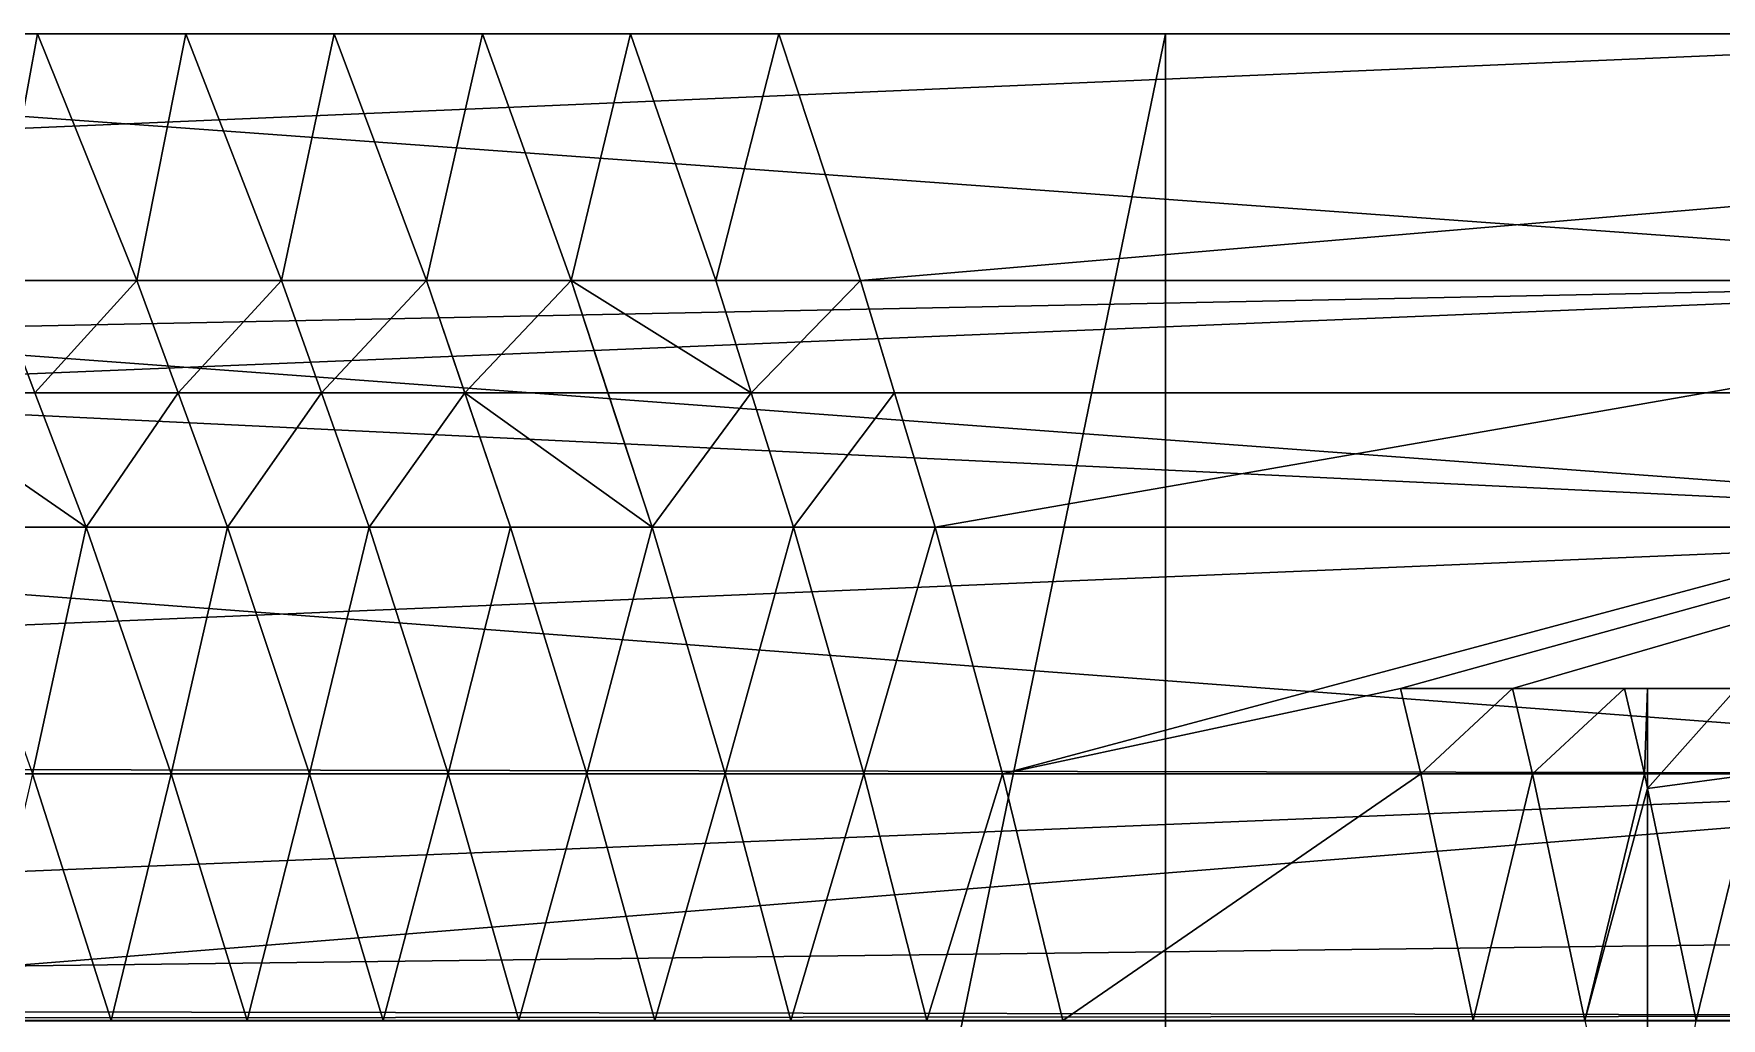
# Model space of a CAD drawing. Header units: metres. Extents: x 0 to 40.2, y -11.7 to 11.7.
# Drawn here: x 25.54 to 32.19, y 7.79 to 11.66 of the extents above; entities that cross this region are included whole.
import ezdxf

# ---------------------------------------------------------------- set-up
doc = ezdxf.new("R2010")
doc.units = ezdxf.units.M

msp = doc.modelspace()

# ---------------------------------------------------------------- linework, layer by layer
at = {"layer": 'bajo_balcon'}
for points in [[(34.413542, 10.692917, 3.3), (21.513125, 10.692917, 3.3), (21.01, 11.665, 3.3)], [(34.15, 11.665, 3.3), (34.413542, 10.692917, 3.3), (21.01, 11.665, 3.3)], [(34.654167, 9.720833, 3.3), (21.9725, 9.720833, 3.3), (21.513125, 10.692917, 3.3)], [(34.413542, 10.692917, 3.3), (34.654167, 9.720833, 3.3), (21.513125, 10.692917, 3.3)], [(34.871875, 8.74875, 3.3), (22.388125, 8.74875, 3.3), (21.9725, 9.720833, 3.3)], [(34.654167, 9.720833, 3.3), (34.871875, 8.74875, 3.3), (21.9725, 9.720833, 3.3)], [(22.388125, 8.74875, 3.3), (34.871875, 8.74875, 3.3), (22.76, 7.776667, 3.3)], [(34.871875, 8.74875, 3.3), (35.066667, 7.776667, 3.3), (22.76, 7.776667, 3.3)]]:
    msp.add_3dface(points, dxfattribs=at)
at = {"layer": 'butacas_alta_frontal'}
for points in [[(25.745816, 9.720833, 4.603077), (24.979762, 10.25, 4.603077), (25.188199, 9.720833, 4.603077)], [(25.745816, 9.720833, 4.603077), (25.544317, 10.25, 4.603077), (24.979762, 10.25, 4.603077)], [(25.544317, 10.25, 4.736923), (25.745816, 9.720833, 4.736923), (26.108871, 10.25, 4.736923)], [(26.303432, 9.720833, 4.736923), (26.108871, 10.25, 4.736923), (25.745816, 9.720833, 4.736923)], [(26.108871, 10.25, 4.870769), (26.303432, 9.720833, 4.870769), (26.673426, 10.25, 4.870769)], [(26.861049, 9.720833, 4.870769), (26.673426, 10.25, 4.870769), (26.303432, 9.720833, 4.870769)], [(26.673426, 10.25, 5.004615), (26.861049, 9.720833, 5.004615), (27.23798, 10.25, 5.004615)], [(27.418665, 9.720833, 5.004615), (27.23798, 10.25, 5.004615), (26.861049, 9.720833, 5.004615)], [(27.976282, 9.720833, 5.138462), (27.23798, 10.25, 5.138462), (27.418665, 9.720833, 5.138462)], [(27.976282, 9.720833, 5.138462), (27.802535, 10.25, 5.138462), (27.23798, 10.25, 5.138462)], [(27.976282, 9.720833, 5.272308), (28.36709, 10.25, 5.272308), (27.802535, 10.25, 5.272308)], [(28.533898, 9.720833, 5.272308), (28.36709, 10.25, 5.272308), (27.976282, 9.720833, 5.272308)], [(28.36709, 10.25, 5.406154), (28.533898, 9.720833, 5.406154), (28.931645, 10.25, 5.406154)], [(29.091515, 9.720833, 5.406154), (28.931645, 10.25, 5.406154), (28.533898, 9.720833, 5.406154)], [(25.745816, 9.720833, 4.603077), (25.188199, 9.720833, 4.603077), (25.534634, 8.74875, 4.603077)], [(26.080718, 8.74875, 4.603077), (25.745816, 9.720833, 4.603077), (25.534634, 8.74875, 4.603077)], [(26.303432, 9.720833, 4.736923), (25.745816, 9.720833, 4.736923), (26.080718, 8.74875, 4.736923)], [(26.626803, 8.74875, 4.736923), (26.303432, 9.720833, 4.736923), (26.080718, 8.74875, 4.736923)], [(26.861049, 9.720833, 4.870769), (26.303432, 9.720833, 4.870769), (26.626803, 8.74875, 4.870769)], [(27.172888, 8.74875, 4.870769), (26.861049, 9.720833, 4.870769), (26.626803, 8.74875, 4.870769)], [(27.418665, 9.720833, 5.004615), (26.861049, 9.720833, 5.004615), (27.172888, 8.74875, 5.004615)], [(27.718973, 8.74875, 5.004615), (27.418665, 9.720833, 5.004615), (27.172888, 8.74875, 5.004615)], [(27.976282, 9.720833, 5.138462), (27.418665, 9.720833, 5.138462), (27.718973, 8.74875, 5.138462)], [(28.265057, 8.74875, 5.138462), (27.976282, 9.720833, 5.138462), (27.718973, 8.74875, 5.138462)], [(28.533898, 9.720833, 5.272308), (27.976282, 9.720833, 5.272308), (28.265057, 8.74875, 5.272308)], [(28.811142, 8.74875, 5.272308), (28.533898, 9.720833, 5.272308), (28.265057, 8.74875, 5.272308)], [(29.091515, 9.720833, 5.406154), (28.533898, 9.720833, 5.406154), (28.811142, 8.74875, 5.406154)], [(29.357227, 8.74875, 5.406154), (29.091515, 9.720833, 5.406154), (28.811142, 8.74875, 5.406154)], [(31.36743, 9.085, 5.54), (30.925754, 9.085, 5.54), (31.005625, 8.74875, 5.54)], [(31.44678, 8.74875, 5.54), (31.36743, 9.085, 5.54), (31.005625, 8.74875, 5.54)], [(31.809106, 9.085, 5.697368), (31.36743, 9.085, 5.697368), (31.44678, 8.74875, 5.697368)], [(31.887935, 8.74875, 5.697368), (31.809106, 9.085, 5.697368), (31.44678, 8.74875, 5.697368)], [(31.9, 9.085, 5.854737), (31.809106, 9.085, 5.854737), (31.887935, 8.74875, 5.854737)], [(31.9, 9.085, 5.854737), (31.887935, 8.74875, 5.854737), (31.9, 8.691232, 5.854737)], [(25.844601, 7.776667, 4.469231), (25.534634, 8.74875, 4.469231), (25.308834, 7.776667, 4.469231)], [(26.080718, 8.74875, 4.603077), (25.534634, 8.74875, 4.603077), (25.844601, 7.776667, 4.603077)], [(26.380368, 7.776667, 4.603077), (26.080718, 8.74875, 4.603077), (25.844601, 7.776667, 4.603077)], [(26.626803, 8.74875, 4.736923), (26.080718, 8.74875, 4.736923), (26.380368, 7.776667, 4.736923)], [(26.916135, 7.776667, 4.736923), (26.626803, 8.74875, 4.736923), (26.380368, 7.776667, 4.736923)], [(27.172888, 8.74875, 4.870769), (26.626803, 8.74875, 4.870769), (26.916135, 7.776667, 4.870769)], [(27.451902, 7.776667, 4.870769), (27.172888, 8.74875, 4.870769), (26.916135, 7.776667, 4.870769)], [(27.718973, 8.74875, 5.004615), (27.172888, 8.74875, 5.004615), (27.451902, 7.776667, 5.004615)], [(27.987669, 7.776667, 5.004615), (27.718973, 8.74875, 5.004615), (27.451902, 7.776667, 5.004615)], [(28.265057, 8.74875, 5.138462), (27.718973, 8.74875, 5.138462), (27.987669, 7.776667, 5.138462)], [(28.523436, 7.776667, 5.138462), (28.265057, 8.74875, 5.138462), (27.987669, 7.776667, 5.138462)], [(28.811142, 8.74875, 5.272308), (28.265057, 8.74875, 5.272308), (28.523436, 7.776667, 5.272308)], [(29.059202, 7.776667, 5.272308), (28.811142, 8.74875, 5.272308), (28.523436, 7.776667, 5.272308)], [(29.059202, 7.776667, 5.406154), (29.357227, 8.74875, 5.406154), (28.811142, 8.74875, 5.406154)], [(29.594969, 7.776667, 5.406154), (29.357227, 8.74875, 5.406154), (29.059202, 7.776667, 5.406154)], [(31.44678, 8.74875, 5.54), (31.005625, 8.74875, 5.54), (31.212222, 7.776667, 5.54)], [(31.65203, 7.776667, 5.54), (31.44678, 8.74875, 5.54), (31.212222, 7.776667, 5.54)], [(31.887935, 8.74875, 5.697368), (31.44678, 8.74875, 5.697368), (31.65203, 7.776667, 5.697368)], [(31.9, 8.691232, 5.697368), (31.887935, 8.74875, 5.697368), (31.65203, 7.776667, 5.697368)], [(31.9, 8.691232, 5.697368), (31.65203, 7.776667, 5.697368), (31.9, 6.65, 5.697368)]]:
    msp.add_3dface(points, dxfattribs=at)
at = {"layer": 'butacas_platea'}
for points in [[(34.654167, 9.720833), (23.711303, 10.25, -0.273382), (12.5, 9.720833, -0.560176)], [(34.654167, 9.720833), (34.52318, 10.25), (23.711303, 10.25, -0.273382)], [(34.654167, 9.720833), (12.5, 9.720833, -0.560176), (12.5, 8.78872, -0.563105)], [(34.871875, 8.74875), (34.654167, 9.720833), (12.5, 8.78872, -0.563105)], [(34.871875, 8.74875), (12.5, 8.78872, -0.563105), (12.5, 8.74875, -0.563331)], [(34.871875, 8.74875), (12.5, 8.74875, -0.563331), (12.5, 7.831988, -0.565854)], [(35, 8.10936), (34.871875, 8.74875), (12.5, 7.831988, -0.565854)], [(35, 8.10936), (12.5, 7.831988, -0.565854), (35, 7.794568, -0.001582)], [(35, 7.794568, -0.001582), (12.5, 7.831988, -0.565854), (12.5, 7.776667, -0.566132)], [(35, 7.794568, -0.001582), (12.5, 7.776667, -0.566132), (35, 7.773947, -0.001679)]]:
    msp.add_3dface(points, dxfattribs=at)
at = {"layer": 'cielo_3'}
for points in [[(25.2, -11.665, 10.95), (30, 11.665, 10.95), (30, -11.665, 10.95)], [(30, 11.665, 10.95), (25.2, -11.665, 10.95), (25.2, 11.665, 10.95)], [(30, -11.665, 10.95), (30, 11.665, 11.55), (30, -11.665, 11.55)], [(30, 11.665, 11.55), (30, -11.665, 10.95), (30, 11.665, 10.95)]]:
    msp.add_3dface(points, dxfattribs=at)
at = {"layer": 'cielo_4'}
for points in [[(34.8, 11.665, 11.55), (34.8, -11.665, 11.55), (30, -11.665, 11.55)], [(30, -11.665, 11.55), (30, 11.665, 11.55), (34.8, 11.665, 11.55)]]:
    msp.add_3dface(points, dxfattribs=at)
at = {"layer": 'frente_balcon'}
for points in [[(25.554573, 11.665, 4.870769), (25.554573, 11.665, 4.736923), (25.946022, 10.692917, 4.736923)], [(25.946022, 10.692917, 4.870769), (25.554573, 11.665, 4.870769), (25.946022, 10.692917, 4.736923)], [(26.516384, 10.692917, 5.004615), (26.138894, 11.665, 5.004615), (26.516384, 10.692917, 4.870769)], [(26.138894, 11.665, 5.004615), (26.138894, 11.665, 4.870769), (26.516384, 10.692917, 4.870769)], [(26.723216, 11.665, 5.138462), (26.723216, 11.665, 5.004615), (27.086746, 10.692917, 5.004615)], [(27.086746, 10.692917, 5.138462), (26.723216, 11.665, 5.138462), (27.086746, 10.692917, 5.004615)], [(27.657108, 10.692917, 5.272308), (27.307538, 11.665, 5.272308), (27.657108, 10.692917, 5.138462)], [(27.307538, 11.665, 5.272308), (27.307538, 11.665, 5.138462), (27.657108, 10.692917, 5.138462)], [(28.22747, 10.692917, 5.406154), (27.891859, 11.665, 5.406154), (28.22747, 10.692917, 5.272308)], [(27.891859, 11.665, 5.406154), (27.891859, 11.665, 5.272308), (28.22747, 10.692917, 5.272308)], [(28.476181, 11.665, 5.54), (28.476181, 11.665, 5.406154), (28.797833, 10.692917, 5.406154)], [(28.797833, 10.692917, 5.54), (28.476181, 11.665, 5.54), (28.797833, 10.692917, 5.406154)], [(25.37566, 10.692917, 4.736923), (25.37566, 10.692917, 4.603077), (25.544317, 10.25, 4.603077)], [(25.544317, 10.25, 4.736923), (25.37566, 10.692917, 4.736923), (25.544317, 10.25, 4.603077)], [(26.108871, 10.25, 4.870769), (25.946022, 10.692917, 4.870769), (26.108871, 10.25, 4.736923)], [(25.946022, 10.692917, 4.870769), (25.946022, 10.692917, 4.736923), (26.108871, 10.25, 4.736923)], [(26.516384, 10.692917, 5.004615), (26.516384, 10.692917, 4.870769), (26.673426, 10.25, 4.870769)], [(26.673426, 10.25, 5.004615), (26.516384, 10.692917, 5.004615), (26.673426, 10.25, 4.870769)], [(27.086746, 10.692917, 5.138462), (27.23798, 10.25, 5.004615), (27.418665, 9.720833, 5.004615)], [(27.086746, 10.692917, 5.138462), (27.086746, 10.692917, 5.004615), (27.23798, 10.25, 5.004615)], [(27.23798, 10.25, 5.138462), (27.086746, 10.692917, 5.138462), (27.418665, 9.720833, 5.004615)], [(27.976282, 9.720833, 5.138462), (27.657108, 10.692917, 5.272308), (27.802535, 10.25, 5.138462)], [(27.802535, 10.25, 5.272308), (27.657108, 10.692917, 5.272308), (27.976282, 9.720833, 5.138462)], [(27.802535, 10.25, 5.138462), (27.657108, 10.692917, 5.272308), (27.657108, 10.692917, 5.138462)], [(28.22747, 10.692917, 5.406154), (28.22747, 10.692917, 5.272308), (28.36709, 10.25, 5.272308)], [(28.36709, 10.25, 5.406154), (28.22747, 10.692917, 5.406154), (28.36709, 10.25, 5.272308)], [(28.797833, 10.692917, 5.54), (28.797833, 10.692917, 5.406154), (28.931645, 10.25, 5.406154)], [(28.797833, 10.692917, 5.54), (28.931645, 10.25, 5.406154), (29.091515, 9.720833, 5.54)], [(25.544317, 10.25, 4.603077), (25.745816, 9.720833, 4.603077), (25.745816, 9.720833, 4.736923)], [(25.544317, 10.25, 4.736923), (25.544317, 10.25, 4.603077), (25.745816, 9.720833, 4.736923)], [(26.108871, 10.25, 4.736923), (26.303432, 9.720833, 4.736923), (26.303432, 9.720833, 4.870769)], [(26.108871, 10.25, 4.870769), (26.108871, 10.25, 4.736923), (26.303432, 9.720833, 4.870769)], [(26.673426, 10.25, 4.870769), (26.861049, 9.720833, 4.870769), (26.861049, 9.720833, 5.004615)], [(26.673426, 10.25, 5.004615), (26.673426, 10.25, 4.870769), (26.861049, 9.720833, 5.004615)], [(27.418665, 9.720833, 5.138462), (27.23798, 10.25, 5.138462), (27.418665, 9.720833, 5.004615)], [(27.976282, 9.720833, 5.138462), (27.976282, 9.720833, 5.272308), (27.802535, 10.25, 5.272308)], [(28.36709, 10.25, 5.272308), (28.533898, 9.720833, 5.272308), (28.533898, 9.720833, 5.406154)], [(28.36709, 10.25, 5.406154), (28.36709, 10.25, 5.272308), (28.533898, 9.720833, 5.406154)], [(28.931645, 10.25, 5.406154), (29.091515, 9.720833, 5.406154), (29.091515, 9.720833, 5.54)], [(26.080718, 8.74875, 4.736923), (25.745816, 9.720833, 4.736923), (26.080718, 8.74875, 4.603077)], [(25.745816, 9.720833, 4.736923), (25.745816, 9.720833, 4.603077), (26.080718, 8.74875, 4.603077)], [(26.303432, 9.720833, 4.870769), (26.303432, 9.720833, 4.736923), (26.626803, 8.74875, 4.736923)], [(26.626803, 8.74875, 4.870769), (26.303432, 9.720833, 4.870769), (26.626803, 8.74875, 4.736923)], [(26.861049, 9.720833, 5.004615), (26.861049, 9.720833, 4.870769), (27.172888, 8.74875, 4.870769)], [(27.172888, 8.74875, 5.004615), (26.861049, 9.720833, 5.004615), (27.172888, 8.74875, 4.870769)], [(27.418665, 9.720833, 5.138462), (27.418665, 9.720833, 5.004615), (27.718973, 8.74875, 5.004615)], [(27.718973, 8.74875, 5.138462), (27.418665, 9.720833, 5.138462), (27.718973, 8.74875, 5.004615)], [(28.265057, 8.74875, 5.272308), (27.976282, 9.720833, 5.272308), (28.265057, 8.74875, 5.138462)], [(27.976282, 9.720833, 5.272308), (27.976282, 9.720833, 5.138462), (28.265057, 8.74875, 5.138462)], [(28.811142, 8.74875, 5.406154), (28.533898, 9.720833, 5.406154), (28.811142, 8.74875, 5.272308)], [(28.533898, 9.720833, 5.406154), (28.533898, 9.720833, 5.272308), (28.811142, 8.74875, 5.272308)], [(29.091515, 9.720833, 5.54), (29.091515, 9.720833, 5.406154), (29.357227, 8.74875, 5.406154)], [(29.357227, 8.74875, 5.54), (29.091515, 9.720833, 5.54), (29.357227, 8.74875, 5.406154)], [(31.44678, 8.74875, 5.697368), (31.36743, 9.085, 5.54), (31.44678, 8.74875, 5.54)], [(31.36743, 9.085, 5.697368), (31.36743, 9.085, 5.54), (31.44678, 8.74875, 5.697368)], [(31.887935, 8.74875, 5.854737), (31.809106, 9.085, 5.697368), (31.887935, 8.74875, 5.697368)], [(31.809106, 9.085, 5.854737), (31.809106, 9.085, 5.697368), (31.887935, 8.74875, 5.854737)], [(25.844601, 7.776667, 4.603077), (25.534634, 8.74875, 4.603077), (25.844601, 7.776667, 4.469231)], [(25.534634, 8.74875, 4.603077), (25.534634, 8.74875, 4.469231), (25.844601, 7.776667, 4.469231)], [(26.380368, 7.776667, 4.736923), (26.080718, 8.74875, 4.736923), (26.380368, 7.776667, 4.603077)], [(26.080718, 8.74875, 4.736923), (26.080718, 8.74875, 4.603077), (26.380368, 7.776667, 4.603077)], [(26.916135, 7.776667, 4.870769), (26.626803, 8.74875, 4.870769), (26.916135, 7.776667, 4.736923)], [(26.626803, 8.74875, 4.870769), (26.626803, 8.74875, 4.736923), (26.916135, 7.776667, 4.736923)], [(27.451902, 7.776667, 5.004615), (27.172888, 8.74875, 5.004615), (27.451902, 7.776667, 4.870769)], [(27.172888, 8.74875, 5.004615), (27.172888, 8.74875, 4.870769), (27.451902, 7.776667, 4.870769)], [(27.718973, 8.74875, 5.138462), (27.718973, 8.74875, 5.004615), (27.987669, 7.776667, 5.004615)], [(27.987669, 7.776667, 5.138462), (27.718973, 8.74875, 5.138462), (27.987669, 7.776667, 5.004615)], [(28.523436, 7.776667, 5.272308), (28.265057, 8.74875, 5.272308), (28.523436, 7.776667, 5.138462)], [(28.265057, 8.74875, 5.272308), (28.265057, 8.74875, 5.138462), (28.523436, 7.776667, 5.138462)], [(29.059202, 7.776667, 5.272308), (28.811142, 8.74875, 5.406154), (28.811142, 8.74875, 5.272308)], [(29.059202, 7.776667, 5.272308), (29.059202, 7.776667, 5.406154), (28.811142, 8.74875, 5.406154)], [(29.357227, 8.74875, 5.54), (29.357227, 8.74875, 5.406154), (29.594969, 7.776667, 5.406154)], [(29.594969, 7.776667, 5.54), (29.357227, 8.74875, 5.54), (29.594969, 7.776667, 5.406154)], [(31.65203, 7.776667, 5.697368), (31.44678, 8.74875, 5.697368), (31.65203, 7.776667, 5.54)], [(31.44678, 8.74875, 5.697368), (31.44678, 8.74875, 5.54), (31.65203, 7.776667, 5.54)], [(31.887935, 8.74875, 5.854737), (31.887935, 8.74875, 5.697368), (31.9, 8.691232, 5.697368)], [(31.9, 8.691232, 5.854737), (31.887935, 8.74875, 5.854737), (31.9, 8.691232, 5.697368)], [(31.9, 8.691232, 5.697368), (32.091838, 7.776667, 5.697368), (32.091838, 7.776667, 5.854737)], [(31.9, 8.691232, 5.854737), (31.9, 8.691232, 5.697368), (32.091838, 7.776667, 5.854737)]]:
    msp.add_3dface(points, dxfattribs=at)
at = {"layer": 'laterales_altos'}
for points in [[(30, 11.665, 10.95), (12.5, 11.665, 3.299074), (12.5, 11.665, 2.446494)], [(31.9, 11.665, 10.366136), (30, 11.665, 10.95), (12.5, 11.665, 2.446494)], [(30, 11.665, 10.95), (25.2, 11.665, 10.4), (12.5, 11.665, 3.299074)], [(20.76, 11.665, 4.45), (21.01, 11.665, 4.45), (31.9, 11.665, 10.083476)], [(22.632965, 11.665, 4.201538), (34.8, 11.665, 11.55), (21.01, 11.665, 4.45)], [(21.01, 11.665, 4.45), (34.8, 11.665, 11.55), (31.9, 11.665, 10.083476)], [(23.217286, 11.665, 4.335385), (34.8, 11.665, 11.55), (22.632965, 11.665, 4.201538)], [(23.801608, 11.665, 4.469231), (34.8, 11.665, 11.55), (23.217286, 11.665, 4.335385)], [(24.38593, 11.665, 4.603077), (34.8, 11.665, 11.55), (23.801608, 11.665, 4.469231)], [(24.970251, 11.665, 4.736923), (34.8, 11.665, 11.55), (24.38593, 11.665, 4.603077)], [(25.554573, 11.665, 4.870769), (34.8, 11.665, 11.55), (24.970251, 11.665, 4.736923)], [(30, 11.665, 10.95), (25.2, 11.665, 10.95), (25.2, 11.665, 10.4)], [(26.138894, 11.665, 5.004615), (34.8, 11.665, 11.55), (25.554573, 11.665, 4.870769)], [(26.723216, 11.665, 5.138462), (34.8, 11.665, 11.55), (26.138894, 11.665, 5.004615)], [(27.307538, 11.665, 5.272308), (34.8, 11.665, 11.55), (26.723216, 11.665, 5.138462)], [(27.891859, 11.665, 5.406154), (34.8, 11.665, 11.55), (27.307538, 11.665, 5.272308)], [(28.476181, 11.665, 5.54), (34.8, 11.665, 11.55), (27.891859, 11.665, 5.406154)], [(40.25, 11.665, 5.54), (34.8, 11.665, 11.55), (28.476181, 11.665, 5.54)], [(30, 11.665, 11.55), (30, 11.665, 10.95), (31.9, 11.665, 10.366136)], [(34.8, 11.665, 11.55), (30, 11.665, 11.55), (31.9, 11.665, 10.366136)]]:
    msp.add_3dface(points, dxfattribs=at)
at = {"layer": 'madera_expuesta'}
for points in [[(40.25, 11.665, 5.54), (28.476181, 11.665, 5.54), (28.797833, 10.692917, 5.54)], [(40.25, 11.665, 5.54), (28.797833, 10.692917, 5.54), (29.091515, 9.720833, 5.54)], [(29.357227, 8.74875, 5.54), (40.25, 11.665, 5.54), (29.091515, 9.720833, 5.54)], [(30.925754, 9.085, 5.54), (40.25, 11.665, 5.54), (29.357227, 8.74875, 5.54)], [(31.36743, 9.085, 5.54), (40.25, 11.665, 5.54), (30.925754, 9.085, 5.54)], [(32.6, 9.085, 5.54), (40.25, 11.665, 5.54), (31.36743, 9.085, 5.54)], [(30.925754, 9.085, 5.54), (29.357227, 8.74875, 5.54), (31.005625, 8.74875, 5.54)], [(31.36743, 9.085, 5.697368), (31.809106, 9.085, 5.697368), (31.36743, 9.085, 5.54)], [(31.809106, 9.085, 5.697368), (32.6, 9.085, 5.54), (31.36743, 9.085, 5.54)], [(31.809106, 9.085, 5.854737), (31.9, 9.085, 5.854737), (31.809106, 9.085, 5.697368)], [(31.9, 9.085, 5.854737), (32.250782, 9.085, 5.854737), (31.809106, 9.085, 5.697368)], [(31.809106, 9.085, 5.697368), (32.250782, 9.085, 5.854737), (32.6, 9.085, 5.54)], [(31.005625, 8.74875, 5.54), (29.357227, 8.74875, 5.54), (29.594969, 7.776667, 5.54)], [(31.212222, 7.776667, 5.54), (31.005625, 8.74875, 5.54), (29.594969, 7.776667, 5.54)]]:
    msp.add_3dface(points, dxfattribs=at)
at = {"layer": 'muros'}
for points in [[(21.01, 11.665, 3.2), (12.5, 11.665, -0.552766), (34.15, 11.665)], [(20.76, 11.665, 4.45), (31.9, 11.665, 10.366136), (12.5, 11.665, 2.446494)], [(20.76, 11.665, 4.45), (31.9, 11.665, 10.083476), (31.9, 11.665, 10.366136)], [(34.15, 11.665, 3.3), (21.01, 11.665, 3.2), (34.15, 11.665)], [(34.15, 11.665, 3.3), (21.01, 11.665, 3.3), (21.01, 11.665, 3.2)], [(25.554573, 11.665, 4.736923), (25.554573, 11.665, 4.870769), (24.970251, 11.665, 4.736923)], [(26.138894, 11.665, 4.870769), (26.138894, 11.665, 5.004615), (25.554573, 11.665, 4.870769)], [(26.723216, 11.665, 5.004615), (26.723216, 11.665, 5.138462), (26.138894, 11.665, 5.004615)], [(27.307538, 11.665, 5.138462), (27.307538, 11.665, 5.272308), (26.723216, 11.665, 5.138462)], [(27.891859, 11.665, 5.272308), (27.891859, 11.665, 5.406154), (27.307538, 11.665, 5.272308)], [(28.476181, 11.665, 5.406154), (28.476181, 11.665, 5.54), (27.891859, 11.665, 5.406154)], [(31.9, 11.665, 10.083476), (34.8, 11.665, 11.55), (31.9, 11.665, 10.366136)]]:
    msp.add_3dface(points, dxfattribs=at)
at = {"layer": 'pasillos_alfombra'}
for points in [[(34.15, 11.665), (12.5, 11.665, -0.552766), (11.55, 10.692917, -0.580789)], [(34.413542, 10.692917), (34.15, 11.665), (11.55, 10.692917, -0.580789)], [(25.554573, 11.665, 4.736923), (24.970251, 11.665, 4.736923), (25.37566, 10.692917, 4.736923)], [(25.946022, 10.692917, 4.736923), (25.554573, 11.665, 4.736923), (25.37566, 10.692917, 4.736923)], [(26.138894, 11.665, 4.870769), (25.554573, 11.665, 4.870769), (25.946022, 10.692917, 4.870769)], [(26.516384, 10.692917, 4.870769), (26.138894, 11.665, 4.870769), (25.946022, 10.692917, 4.870769)], [(26.723216, 11.665, 5.004615), (26.138894, 11.665, 5.004615), (26.516384, 10.692917, 5.004615)], [(27.086746, 10.692917, 5.004615), (26.723216, 11.665, 5.004615), (26.516384, 10.692917, 5.004615)], [(27.307538, 11.665, 5.138462), (26.723216, 11.665, 5.138462), (27.086746, 10.692917, 5.138462)], [(27.657108, 10.692917, 5.138462), (27.307538, 11.665, 5.138462), (27.086746, 10.692917, 5.138462)], [(27.891859, 11.665, 5.272308), (27.307538, 11.665, 5.272308), (27.657108, 10.692917, 5.272308)], [(28.22747, 10.692917, 5.272308), (27.891859, 11.665, 5.272308), (27.657108, 10.692917, 5.272308)], [(28.476181, 11.665, 5.406154), (27.891859, 11.665, 5.406154), (28.22747, 10.692917, 5.406154)], [(28.797833, 10.692917, 5.406154), (28.476181, 11.665, 5.406154), (28.22747, 10.692917, 5.406154)], [(34.413542, 10.692917), (11.55, 10.692917, -0.580789), (12.5, 10.25, -0.558176)], [(34.413542, 10.692917), (12.5, 10.25, -0.558176), (23.711303, 10.25, -0.273382)], [(34.413542, 10.692917), (23.711303, 10.25, -0.273382), (34.52318, 10.25)], [(25.544317, 10.25, 4.603077), (25.37566, 10.692917, 4.603077), (24.979762, 10.25, 4.603077)], [(25.946022, 10.692917, 4.736923), (25.37566, 10.692917, 4.736923), (25.544317, 10.25, 4.736923)], [(25.946022, 10.692917, 4.736923), (25.544317, 10.25, 4.736923), (26.108871, 10.25, 4.736923)], [(26.516384, 10.692917, 4.870769), (25.946022, 10.692917, 4.870769), (26.108871, 10.25, 4.870769)], [(26.516384, 10.692917, 4.870769), (26.108871, 10.25, 4.870769), (26.673426, 10.25, 4.870769)], [(27.086746, 10.692917, 5.004615), (26.516384, 10.692917, 5.004615), (26.673426, 10.25, 5.004615)], [(27.086746, 10.692917, 5.004615), (26.673426, 10.25, 5.004615), (27.23798, 10.25, 5.004615)], [(27.657108, 10.692917, 5.138462), (27.086746, 10.692917, 5.138462), (27.23798, 10.25, 5.138462)], [(27.802535, 10.25, 5.138462), (27.657108, 10.692917, 5.138462), (27.23798, 10.25, 5.138462)], [(28.36709, 10.25, 5.272308), (27.657108, 10.692917, 5.272308), (27.802535, 10.25, 5.272308)], [(28.36709, 10.25, 5.272308), (28.22747, 10.692917, 5.272308), (27.657108, 10.692917, 5.272308)], [(28.797833, 10.692917, 5.406154), (28.22747, 10.692917, 5.406154), (28.36709, 10.25, 5.406154)], [(28.797833, 10.692917, 5.406154), (28.36709, 10.25, 5.406154), (28.931645, 10.25, 5.406154)], [(32.250782, 9.085, 5.854737), (31.9, 9.085, 5.854737), (31.9, 8.691232, 5.854737)], [(32.329091, 8.74875, 5.854737), (32.250782, 9.085, 5.854737), (31.9, 8.691232, 5.854737)], [(32.329091, 8.74875, 5.854737), (31.9, 8.691232, 5.854737), (32.091838, 7.776667, 5.854737)], [(32.531647, 7.776667, 5.854737), (32.329091, 8.74875, 5.854737), (32.091838, 7.776667, 5.854737)], [(32.091838, 7.776667, 5.697368), (31.9, 8.691232, 5.697368), (31.9, 6.65, 5.697368)]]:
    msp.add_3dface(points, dxfattribs=at)

doc.saveas('drawing.dxf')
